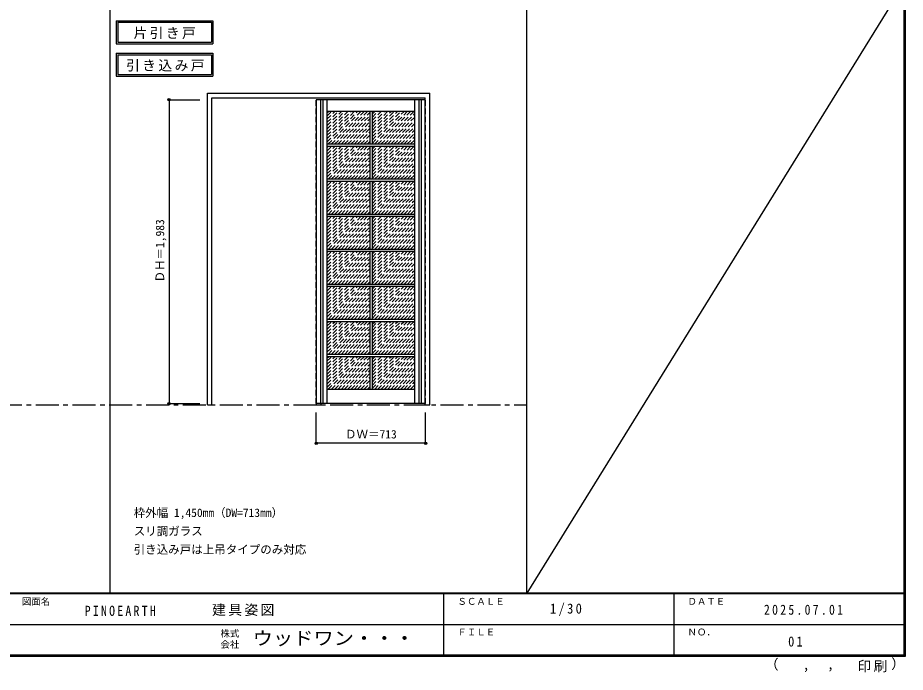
# Model space of a CAD drawing. Units: millimetres, scale not verified. Extents: x -6000 to 5700, y -4307 to 4260.
# Drawn here: x -87 to 5700, y -4307 to -36 of the extents above; entities that cross this region are included whole.
import ezdxf
from ezdxf.enums import TextEntityAlignment as Align

# ---------------------------------------------------------------- set-up
doc = ezdxf.new("R2010")
doc.units = ezdxf.units.MM
doc.header["$LTSCALE"] = 30
doc.header["$PDMODE"] = 32
doc.header["$PDSIZE"] = 15
doc.linetypes.add('CHAIN1', pattern=[8, 5, -1, 1, -1])
doc.linetypes.add('DASHED1', pattern=[1.8, 1.2, -0.6])
for name, color, linetype in [('0-1_通り芯', 7, 'CHAIN1'), ('0-2_扉', 4, 'DASHED1'), ('0-3_仕上げ', 3, 'Continuous'), ('0-4_枠', 3, 'Continuous'), ('0-A_文字', 7, 'Continuous'), ('0-B_寸法', 7, 'Continuous'), ('0-C_ハッチ', 4, 'DASHED1'), ('F-0_補助線', 7, 'Continuous'), ('F-1_枠', 6, 'Continuous'), ('F-A_文字', 7, 'Continuous')]:
    doc.layers.add(name, color=color, linetype=linetype)
doc.styles.add('ＭＳ ゴシック', font='')
doc.styles.get('ＭＳ ゴシック').set_extended_font_data('MS Gothic')

msp = doc.modelspace()

# ---------------------------------------------------------------- linework, layer by layer
at = {"layer": '0-1_通り芯'}
msp.add_line((-5490, -2562.5), (3233.5, -2562.5), dxfattribs=at)
at = {"layer": '0-2_扉', "color": 3, "linetype": 'Continuous'}
for p, q in [((2569.25, -571), (1859.25, -571)), ((1859.25, -571), (1859.25, -2554)), ((2569.25, -2554), (1859.25, -2554))]:
    msp.add_line(p, q, dxfattribs=at)
at = {"layer": '0-2_扉'}
for p, q in [((1859.25, -571), (1859.25, -575)), ((2569.25, -571), (2572.25, -571))]:
    msp.add_line(p, q, dxfattribs=at)
msp.add_lwpolyline([(2569.25, -2554), (2572.25, -2554), (2572.25, -571)], dxfattribs=at)
at = {"layer": '0-3_仕上げ'}
for p, q in [((1886.75, -571), (1886.75, -2554)), ((1901.75, -571), (1901.75, -2554)), ((2529.75, -2554), (2529.75, -571)), ((2544.75, -2554), (2544.75, -571)), ((2208.25, -647), (2208.25, -861.5)), ((2223.25, -647), (2223.25, -861.5)), ((2502.25, -861.5), (1929.25, -861.5)), ((2502.25, -876.5), (1929.25, -876.5)), ((2208.25, -876.5), (2208.25, -1090)), ((2223.25, -876.5), (2223.25, -1090)), ((2502.25, -1090), (1929.25, -1090)), ((2502.25, -1105), (1929.25, -1105)), ((2208.25, -1105), (2208.25, -1318.5)), ((2223.25, -1105), (2223.25, -1318.5)), ((2502.25, -1318.5), (1929.25, -1318.5)), ((2502.25, -1333.5), (1929.25, -1333.5)), ((2208.25, -1333.5), (2208.25, -1547)), ((2223.25, -1333.5), (2223.25, -1547)), ((2502.25, -1547), (1929.25, -1547)), ((2502.25, -1562), (1929.25, -1562)), ((2208.25, -1562), (2208.25, -1775.5)), ((2223.25, -1562), (2223.25, -1775.5)), ((2502.25, -1775.5), (1929.25, -1775.5)), ((2502.25, -1790.5), (1929.25, -1790.5)), ((2208.25, -1790.5), (2208.25, -2004)), ((2223.25, -1790.5), (2223.25, -2004)), ((2502.25, -2004), (1929.25, -2004)), ((2502.25, -2019), (1929.25, -2019)), ((2208.25, -2019), (2208.25, -2232.5)), ((2223.25, -2019), (2223.25, -2232.5)), ((2502.25, -2232.5), (1929.25, -2232.5)), ((2502.25, -2247.5), (1929.25, -2247.5)), ((2208.25, -2247.5), (2208.25, -2462)), ((2223.25, -2247.5), (2223.25, -2462))]:
    msp.add_line(p, q, dxfattribs=at)
at = {"layer": '0-3_仕上げ', "color": 7}
for p, q in [((1929.25, -571), (1929.25, -2554)), ((2502.25, -2554), (2502.25, -571)), ((2502.25, -647), (1929.25, -647)), ((2502.25, -2462), (1929.25, -2462))]:
    msp.add_line(p, q, dxfattribs=at)
at = {"layer": '0-4_枠'}
for p, q in [((1149.25, -2562.5), (1149.25, -527.5)), ((1149.25, -527.5), (2599.25, -527.5)), ((1179.25, -557.5), (2569.25, -557.5)), ((1179.25, -2562.5), (1179.25, -557.5)), ((2569.25, -2562.5), (2569.25, -557.5)), ((2599.25, -2562.5), (2599.25, -527.5)), ((1149.25, -2562.5), (1179.25, -2562.5)), ((1859.25, -2554), (1859.25, -2562.5)), ((1859.25, -2562.5), (1889.25, -2562.5)), ((1889.25, -2554), (1889.25, -2562.5)), ((2569.25, -2562.5), (2599.25, -2562.5))]:
    msp.add_line(p, q, dxfattribs=at)
at = {"layer": '0-4_枠', "color": 4, "linetype": 'DASHED1'}
for p, q in [((1859.25, -2554), (1859.25, -557.5)), ((1889.25, -2554), (1889.25, -557.5))]:
    msp.add_line(p, q, dxfattribs=at)
at = {"layer": '0-A_文字'}
for p, q in [((555, -55.5), (555, -205.5)), ((565, -65.5), (565, -195.5)), ((565, -65.5), (1176.03, -65.5)), ((1176.03, -65.5), (1176.03, -195.5)), ((555, -205.5), (1186.03, -205.5)), ((565, -195.5), (1176.03, -195.5)), ((555, -266.97), (555, -416.97)), ((565, -276.97), (565, -406.97)), ((565, -276.97), (1176.03, -276.97)), ((1176.03, -276.97), (1176.03, -406.97)), ((555, -416.97), (1186.03, -416.97)), ((565, -406.97), (1176.03, -406.97))]:
    msp.add_line(p, q, dxfattribs=at)
for points in [[(555, -55.5), (1186.03, -55.5), (1186.03, -205.5)], [(555, -266.97), (1186.03, -266.97), (1186.03, -416.97)]]:
    msp.add_lwpolyline(points, dxfattribs=at)
at = {"layer": '0-B_寸法', "color": 4}
for p, q in [((899.25, -571), (899.25, -2554)), ((899.25, -571), (1099.25, -571)), ((899.25, -2554), (1099.25, -2554)), ((2572.25, -2812.5), (2572.25, -2612.5))]:
    msp.add_line(p, q, dxfattribs=at)
msp.add_lwpolyline([(2572.25, -2812.5), (1859.25, -2812.5), (1859.25, -2612.5)], dxfattribs=at)
at = {"layer": '0-B_寸法'}
for p in [(899.25, -571), (899.25, -2554), (1859.25, -2812.5), (2572.25, -2812.5)]:
    msp.add_point(p, dxfattribs=at)
at = {"layer": '0-C_ハッチ'}
for p, q in [((1929.25, -656.08), (1938.33, -647)), ((1929.25, -847), (2129.25, -647)), ((1929.25, -825.79), (2108.04, -647)), ((1929.25, -804.57), (2086.82, -647)), ((1929.25, -783.36), (2065.61, -647)), ((1929.25, -762.15), (2044.4, -647)), ((1929.25, -740.93), (2023.18, -647)), ((1929.25, -719.72), (2001.97, -647)), ((1929.25, -698.51), (1980.76, -647)), ((1929.25, -677.29), (1959.54, -647)), ((1935.96, -861.5), (2150.46, -647)), ((1957.18, -861.5), (2171.68, -647)), ((1978.39, -861.5), (2192.89, -647)), ((1999.6, -861.5), (2208.25, -652.85)), ((2020.82, -861.5), (2208.25, -674.07)), ((2223.25, -855.65), (2431.9, -647)), ((2223.25, -834.43), (2410.68, -647)), ((2223.25, -813.22), (2389.47, -647)), ((2223.25, -792.01), (2368.26, -647)), ((2223.25, -770.79), (2347.04, -647)), ((2223.25, -749.58), (2325.83, -647)), ((2223.25, -728.37), (2304.62, -647)), ((2223.25, -707.15), (2283.4, -647)), ((2223.25, -685.94), (2262.19, -647)), ((2223.25, -664.73), (2240.98, -647)), ((2238.61, -861.5), (2453.11, -647)), ((2259.82, -861.5), (2474.32, -647)), ((2281.04, -861.5), (2495.54, -647)), ((2302.25, -861.5), (2502.25, -661.5)), ((2323.46, -861.5), (2502.25, -682.71)), ((2042.03, -861.5), (2208.25, -695.28)), ((2063.24, -861.5), (2208.25, -716.49)), ((2084.46, -861.5), (2208.25, -737.71)), ((2344.68, -861.5), (2502.25, -703.93)), ((2365.89, -861.5), (2502.25, -725.14)), ((2387.1, -861.5), (2502.25, -746.35)), ((2105.67, -861.5), (2208.25, -758.92)), ((2126.88, -861.5), (2208.25, -780.13)), ((2148.1, -861.5), (2208.25, -801.35)), ((2408.32, -861.5), (2502.25, -767.57)), ((2429.53, -861.5), (2502.25, -788.78)), ((2450.74, -861.5), (2502.25, -809.99)), ((2169.31, -861.5), (2208.25, -822.56)), ((2190.52, -861.5), (2208.25, -843.77)), ((2471.96, -861.5), (2502.25, -831.21)), ((2493.17, -861.5), (2502.25, -852.42)), ((1929.25, -1076), (2128.75, -876.5)), ((1929.25, -1054.79), (2107.54, -876.5)), ((1929.25, -1033.57), (2086.32, -876.5)), ((1929.25, -1012.36), (2065.11, -876.5)), ((1929.25, -991.15), (2043.9, -876.5)), ((1929.25, -969.93), (2022.68, -876.5)), ((1929.25, -948.72), (2001.47, -876.5)), ((1929.25, -927.51), (1980.26, -876.5)), ((1929.25, -906.29), (1959.04, -876.5)), ((1929.25, -885.08), (1937.83, -876.5)), ((1936.46, -1090), (2149.96, -876.5)), ((1957.68, -1090), (2171.18, -876.5)), ((1978.89, -1090), (2192.39, -876.5)), ((2000.1, -1090), (2208.25, -881.85)), ((2021.32, -1090), (2208.25, -903.07)), ((2042.53, -1090), (2208.25, -924.28)), ((2223.25, -1084.65), (2431.4, -876.5)), ((2223.25, -1063.43), (2410.18, -876.5)), ((2223.25, -1042.22), (2388.97, -876.5)), ((2223.25, -1021.01), (2367.76, -876.5)), ((2223.25, -999.79), (2346.54, -876.5)), ((2223.25, -978.58), (2325.33, -876.5)), ((2223.25, -957.37), (2304.12, -876.5)), ((2223.25, -936.15), (2282.9, -876.5)), ((2223.25, -914.94), (2261.69, -876.5)), ((2223.25, -893.73), (2240.48, -876.5)), ((2239.11, -1090), (2452.61, -876.5)), ((2260.32, -1090), (2473.82, -876.5)), ((2281.54, -1090), (2495.04, -876.5)), ((2302.75, -1090), (2502.25, -890.5)), ((2323.96, -1090), (2502.25, -911.71)), ((2063.74, -1090), (2208.25, -945.49)), ((2084.96, -1090), (2208.25, -966.71)), ((2345.18, -1090), (2502.25, -932.93)), ((2366.39, -1090), (2502.25, -954.14)), ((2387.6, -1090), (2502.25, -975.35)), ((2106.17, -1090), (2208.25, -987.92)), ((2127.38, -1090), (2208.25, -1009.13)), ((2148.6, -1090), (2208.25, -1030.35)), ((2408.82, -1090), (2502.25, -996.57)), ((2430.03, -1090), (2502.25, -1017.78)), ((2451.24, -1090), (2502.25, -1038.99)), ((2169.81, -1090), (2208.25, -1051.56)), ((2191.02, -1090), (2208.25, -1072.77)), ((2472.46, -1090), (2502.25, -1060.21)), ((2493.67, -1090), (2502.25, -1081.42)), ((1929.25, -1304.5), (2128.75, -1105)), ((1929.25, -1283.29), (2107.54, -1105)), ((1929.25, -1262.07), (2086.32, -1105)), ((1929.25, -1240.86), (2065.11, -1105)), ((1929.25, -1219.65), (2043.9, -1105)), ((1929.25, -1198.43), (2022.68, -1105)), ((1929.25, -1177.22), (2001.47, -1105)), ((1929.25, -1156.01), (1980.26, -1105)), ((1929.25, -1134.79), (1959.04, -1105)), ((1929.25, -1113.58), (1937.83, -1105)), ((1936.46, -1318.5), (2149.96, -1105)), ((1957.68, -1318.5), (2171.18, -1105)), ((1978.89, -1318.5), (2192.39, -1105)), ((2000.1, -1318.5), (2208.25, -1110.35)), ((2021.32, -1318.5), (2208.25, -1131.57)), ((2042.53, -1318.5), (2208.25, -1152.78)), ((2223.25, -1313.15), (2431.4, -1105)), ((2223.25, -1291.93), (2410.18, -1105)), ((2223.25, -1270.72), (2388.97, -1105)), ((2223.25, -1249.51), (2367.76, -1105)), ((2223.25, -1228.29), (2346.54, -1105)), ((2223.25, -1207.08), (2325.33, -1105)), ((2223.25, -1185.87), (2304.12, -1105)), ((2223.25, -1164.65), (2282.9, -1105)), ((2223.25, -1143.44), (2261.69, -1105)), ((2223.25, -1122.23), (2240.48, -1105)), ((2239.11, -1318.5), (2452.61, -1105)), ((2260.32, -1318.5), (2473.82, -1105)), ((2281.54, -1318.5), (2495.04, -1105)), ((2302.75, -1318.5), (2502.25, -1119)), ((2323.96, -1318.5), (2502.25, -1140.21)), ((2063.74, -1318.5), (2208.25, -1173.99)), ((2084.96, -1318.5), (2208.25, -1195.21)), ((2345.18, -1318.5), (2502.25, -1161.43)), ((2366.39, -1318.5), (2502.25, -1182.64)), ((2387.6, -1318.5), (2502.25, -1203.85)), ((2106.17, -1318.5), (2208.25, -1216.42)), ((2127.38, -1318.5), (2208.25, -1237.63)), ((2148.6, -1318.5), (2208.25, -1258.85)), ((2408.82, -1318.5), (2502.25, -1225.07)), ((2430.03, -1318.5), (2502.25, -1246.28)), ((2451.24, -1318.5), (2502.25, -1267.49)), ((2169.81, -1318.5), (2208.25, -1280.06)), ((2191.02, -1318.5), (2208.25, -1301.27)), ((2472.46, -1318.5), (2502.25, -1288.71)), ((2493.67, -1318.5), (2502.25, -1309.92)), ((1929.25, -1533), (2128.75, -1333.5)), ((1929.25, -1511.79), (2107.54, -1333.5)), ((1929.25, -1490.57), (2086.32, -1333.5)), ((1929.25, -1469.36), (2065.11, -1333.5)), ((1929.25, -1448.15), (2043.9, -1333.5)), ((1929.25, -1426.93), (2022.68, -1333.5)), ((1929.25, -1405.72), (2001.47, -1333.5)), ((1929.25, -1384.51), (1980.26, -1333.5)), ((1929.25, -1363.29), (1959.04, -1333.5)), ((1929.25, -1342.08), (1937.83, -1333.5)), ((1936.46, -1547), (2149.96, -1333.5)), ((1957.68, -1547), (2171.18, -1333.5)), ((1978.89, -1547), (2192.39, -1333.5)), ((2000.1, -1547), (2208.25, -1338.85)), ((2021.32, -1547), (2208.25, -1360.07)), ((2042.53, -1547), (2208.25, -1381.28)), ((2223.25, -1541.65), (2431.4, -1333.5)), ((2223.25, -1520.43), (2410.18, -1333.5)), ((2223.25, -1499.22), (2388.97, -1333.5)), ((2223.25, -1478.01), (2367.76, -1333.5)), ((2223.25, -1456.79), (2346.54, -1333.5)), ((2223.25, -1435.58), (2325.33, -1333.5)), ((2223.25, -1414.37), (2304.12, -1333.5)), ((2223.25, -1393.15), (2282.9, -1333.5)), ((2223.25, -1371.94), (2261.69, -1333.5)), ((2223.25, -1350.73), (2240.48, -1333.5)), ((2239.11, -1547), (2452.61, -1333.5)), ((2260.32, -1547), (2473.82, -1333.5)), ((2281.54, -1547), (2495.04, -1333.5)), ((2302.75, -1547), (2502.25, -1347.5)), ((2323.96, -1547), (2502.25, -1368.71)), ((2063.74, -1547), (2208.25, -1402.49)), ((2084.96, -1547), (2208.25, -1423.71)), ((2106.17, -1547), (2208.25, -1444.92)), ((2345.18, -1547), (2502.25, -1389.93)), ((2366.39, -1547), (2502.25, -1411.14)), ((2387.6, -1547), (2502.25, -1432.35)), ((2127.38, -1547), (2208.25, -1466.13)), ((2148.6, -1547), (2208.25, -1487.35)), ((2408.82, -1547), (2502.25, -1453.57)), ((2430.03, -1547), (2502.25, -1474.78)), ((2451.24, -1547), (2502.25, -1495.99)), ((1929.25, -1761.5), (2128.75, -1562)), ((1929.25, -1740.29), (2107.54, -1562)), ((1929.25, -1719.07), (2086.32, -1562)), ((1929.25, -1697.86), (2065.11, -1562)), ((1929.25, -1676.65), (2043.9, -1562)), ((1929.25, -1655.43), (2022.68, -1562)), ((1929.25, -1634.22), (2001.47, -1562)), ((1929.25, -1613.01), (1980.26, -1562)), ((1929.25, -1591.79), (1959.04, -1562)), ((1929.25, -1570.58), (1937.83, -1562)), ((1936.46, -1775.5), (2149.96, -1562)), ((1957.68, -1775.5), (2171.18, -1562)), ((1978.89, -1775.5), (2192.39, -1562)), ((2169.81, -1547), (2208.25, -1508.56)), ((2191.02, -1547), (2208.25, -1529.77)), ((2223.25, -1770.15), (2431.4, -1562)), ((2223.25, -1748.93), (2410.18, -1562)), ((2223.25, -1727.72), (2388.97, -1562)), ((2223.25, -1706.51), (2367.76, -1562)), ((2223.25, -1685.29), (2346.54, -1562)), ((2223.25, -1664.08), (2325.33, -1562)), ((2223.25, -1642.87), (2304.12, -1562)), ((2223.25, -1621.65), (2282.9, -1562)), ((2223.25, -1600.44), (2261.69, -1562)), ((2223.25, -1579.23), (2240.48, -1562)), ((2239.11, -1775.5), (2452.61, -1562)), ((2260.32, -1775.5), (2473.82, -1562)), ((2281.54, -1775.5), (2495.04, -1562)), ((2472.46, -1547), (2502.25, -1517.21)), ((2493.67, -1547), (2502.25, -1538.42)), ((2000.1, -1775.5), (2208.25, -1567.35)), ((2021.32, -1775.5), (2208.25, -1588.57)), ((2042.53, -1775.5), (2208.25, -1609.78)), ((2302.75, -1775.5), (2502.25, -1576)), ((2323.96, -1775.5), (2502.25, -1597.21)), ((2345.18, -1775.5), (2502.25, -1618.43)), ((2063.74, -1775.5), (2208.25, -1630.99)), ((2084.96, -1775.5), (2208.25, -1652.21)), ((2106.17, -1775.5), (2208.25, -1673.42)), ((2366.39, -1775.5), (2502.25, -1639.64)), ((2387.6, -1775.5), (2502.25, -1660.85)), ((2127.38, -1775.5), (2208.25, -1694.63)), ((2148.6, -1775.5), (2208.25, -1715.85)), ((2408.82, -1775.5), (2502.25, -1682.07)), ((2430.03, -1775.5), (2502.25, -1703.28)), ((2451.24, -1775.5), (2502.25, -1724.49)), ((1929.25, -1990), (2128.75, -1790.5)), ((1929.25, -1968.79), (2107.54, -1790.5)), ((1929.25, -1947.57), (2086.32, -1790.5)), ((1929.25, -1926.36), (2065.11, -1790.5)), ((1929.25, -1905.15), (2043.9, -1790.5)), ((1929.25, -1883.93), (2022.68, -1790.5)), ((1929.25, -1862.72), (2001.47, -1790.5)), ((1929.25, -1841.51), (1980.26, -1790.5)), ((1929.25, -1820.29), (1959.04, -1790.5)), ((1929.25, -1799.08), (1937.83, -1790.5)), ((1936.46, -2004), (2149.96, -1790.5)), ((1957.68, -2004), (2171.18, -1790.5)), ((1978.89, -2004), (2192.39, -1790.5)), ((2169.81, -1775.5), (2208.25, -1737.06)), ((2191.02, -1775.5), (2208.25, -1758.27)), ((2223.25, -1998.65), (2431.4, -1790.5)), ((2223.25, -1977.43), (2410.18, -1790.5)), ((2223.25, -1956.22), (2388.97, -1790.5)), ((2223.25, -1935.01), (2367.76, -1790.5)), ((2223.25, -1913.79), (2346.54, -1790.5)), ((2223.25, -1892.58), (2325.33, -1790.5)), ((2223.25, -1871.37), (2304.12, -1790.5)), ((2223.25, -1850.15), (2282.9, -1790.5)), ((2223.25, -1828.94), (2261.69, -1790.5)), ((2223.25, -1807.73), (2240.48, -1790.5)), ((2239.11, -2004), (2452.61, -1790.5)), ((2260.32, -2004), (2473.82, -1790.5)), ((2281.54, -2004), (2495.04, -1790.5)), ((2472.46, -1775.5), (2502.25, -1745.71)), ((2493.67, -1775.5), (2502.25, -1766.92)), ((2000.1, -2004), (2208.25, -1795.85)), ((2021.32, -2004), (2208.25, -1817.07)), ((2042.53, -2004), (2208.25, -1838.28)), ((2302.75, -2004), (2502.25, -1804.5)), ((2323.96, -2004), (2502.25, -1825.71)), ((2345.18, -2004), (2502.25, -1846.93)), ((2063.74, -2004), (2208.25, -1859.49)), ((2084.96, -2004), (2208.25, -1880.71)), ((2106.17, -2004), (2208.25, -1901.92)), ((2366.39, -2004), (2502.25, -1868.14)), ((2387.6, -2004), (2502.25, -1889.35)), ((2127.38, -2004), (2208.25, -1923.13)), ((2148.6, -2004), (2208.25, -1944.35)), ((2169.81, -2004), (2208.25, -1965.56)), ((2408.82, -2004), (2502.25, -1910.57)), ((2430.03, -2004), (2502.25, -1931.78)), ((2451.24, -2004), (2502.25, -1952.99)), ((1929.25, -2218.5), (2128.75, -2019)), ((1929.25, -2197.29), (2107.54, -2019)), ((1929.25, -2176.07), (2086.32, -2019)), ((1929.25, -2154.86), (2065.11, -2019)), ((1929.25, -2133.65), (2043.9, -2019)), ((1929.25, -2112.43), (2022.68, -2019)), ((1929.25, -2091.22), (2001.47, -2019)), ((1929.25, -2070.01), (1980.26, -2019)), ((1929.25, -2048.79), (1959.04, -2019)), ((1929.25, -2027.58), (1937.83, -2019)), ((1936.46, -2232.5), (2149.96, -2019)), ((1957.68, -2232.5), (2171.18, -2019)), ((1978.89, -2232.5), (2192.39, -2019)), ((2000.1, -2232.5), (2208.25, -2024.35)), ((2191.02, -2004), (2208.25, -1986.77)), ((2223.25, -2227.15), (2431.4, -2019)), ((2223.25, -2205.93), (2410.18, -2019)), ((2223.25, -2184.72), (2388.97, -2019)), ((2223.25, -2163.51), (2367.76, -2019)), ((2223.25, -2142.29), (2346.54, -2019)), ((2223.25, -2121.08), (2325.33, -2019)), ((2223.25, -2099.87), (2304.12, -2019)), ((2223.25, -2078.65), (2282.9, -2019)), ((2223.25, -2057.44), (2261.69, -2019)), ((2223.25, -2036.23), (2240.48, -2019)), ((2239.11, -2232.5), (2452.61, -2019)), ((2260.32, -2232.5), (2473.82, -2019)), ((2281.54, -2232.5), (2495.04, -2019)), ((2472.46, -2004), (2502.25, -1974.21)), ((2493.67, -2004), (2502.25, -1995.42)), ((2021.32, -2232.5), (2208.25, -2045.57)), ((2042.53, -2232.5), (2208.25, -2066.78)), ((2302.75, -2232.5), (2502.25, -2033)), ((2323.96, -2232.5), (2502.25, -2054.21)), ((2345.18, -2232.5), (2502.25, -2075.43)), ((2063.74, -2232.5), (2208.25, -2087.99)), ((2084.96, -2232.5), (2208.25, -2109.21)), ((2106.17, -2232.5), (2208.25, -2130.42)), ((2366.39, -2232.5), (2502.25, -2096.64)), ((2387.6, -2232.5), (2502.25, -2117.85)), ((2408.82, -2232.5), (2502.25, -2139.07)), ((2127.38, -2232.5), (2208.25, -2151.63)), ((2148.6, -2232.5), (2208.25, -2172.85)), ((2169.81, -2232.5), (2208.25, -2194.06)), ((2430.03, -2232.5), (2502.25, -2160.28)), ((2451.24, -2232.5), (2502.25, -2181.49)), ((1929.25, -2447.5), (2129.25, -2247.5)), ((1929.25, -2426.29), (2108.04, -2247.5)), ((1929.25, -2405.07), (2086.82, -2247.5)), ((1929.25, -2383.86), (2065.61, -2247.5)), ((1929.25, -2362.65), (2044.4, -2247.5)), ((1929.25, -2341.43), (2023.18, -2247.5)), ((1929.25, -2320.22), (2001.97, -2247.5)), ((1929.25, -2299.01), (1980.76, -2247.5)), ((1929.25, -2277.79), (1959.54, -2247.5)), ((1929.25, -2256.58), (1938.33, -2247.5)), ((1935.96, -2462), (2150.46, -2247.5)), ((1957.18, -2462), (2171.68, -2247.5)), ((1978.39, -2462), (2192.89, -2247.5)), ((1999.6, -2462), (2208.25, -2253.35)), ((2191.02, -2232.5), (2208.25, -2215.27)), ((2223.25, -2456.15), (2431.9, -2247.5)), ((2223.25, -2434.93), (2410.68, -2247.5)), ((2223.25, -2413.72), (2389.47, -2247.5)), ((2223.25, -2392.51), (2368.26, -2247.5)), ((2223.25, -2371.29), (2347.04, -2247.5)), ((2223.25, -2350.08), (2325.83, -2247.5)), ((2223.25, -2328.87), (2304.62, -2247.5)), ((2223.25, -2307.65), (2283.4, -2247.5)), ((2223.25, -2286.44), (2262.19, -2247.5)), ((2223.25, -2265.23), (2240.98, -2247.5)), ((2238.61, -2462), (2453.11, -2247.5)), ((2259.82, -2462), (2474.32, -2247.5)), ((2281.04, -2462), (2495.54, -2247.5)), ((2472.46, -2232.5), (2502.25, -2202.71)), ((2493.67, -2232.5), (2502.25, -2223.92)), ((2020.82, -2462), (2208.25, -2274.57)), ((2042.03, -2462), (2208.25, -2295.78)), ((2302.25, -2462), (2502.25, -2262)), ((2323.46, -2462), (2502.25, -2283.21)), ((2344.68, -2462), (2502.25, -2304.43)), ((2063.24, -2462), (2208.25, -2316.99)), ((2084.46, -2462), (2208.25, -2338.21)), ((2105.67, -2462), (2208.25, -2359.42)), ((2365.89, -2462), (2502.25, -2325.64)), ((2387.1, -2462), (2502.25, -2346.85)), ((2408.32, -2462), (2502.25, -2368.07)), ((2126.88, -2462), (2208.25, -2380.63)), ((2148.1, -2462), (2208.25, -2401.85)), ((2169.31, -2462), (2208.25, -2423.06)), ((2429.53, -2462), (2502.25, -2389.28)), ((2450.74, -2462), (2502.25, -2410.49)), ((2190.52, -2462), (2208.25, -2444.27)), ((2471.96, -2462), (2502.25, -2431.71)), ((2493.17, -2462), (2502.25, -2452.92))]:
    msp.add_line(p, q, dxfattribs=at)
at = {"layer": 'F-0_補助線'}
msp.add_line((5690, 184.5), (3233.5, -3790), dxfattribs=at)
at = {"layer": 'F-1_枠'}
for p, q in [((515, -3790), (515, 4175)), ((3233.5, -3790), (3233.5, 4175)), ((5690, 4175), (5690, -4205)), ((5695, 4175), (5695, -4205)), ((5700, 4175), (5700, -4205)), ((5700, -3790), (-6000, -3790)), ((5700, -3795), (-6000, -3795)), ((2690, -3795), (2690, -4195)), ((4190, -3795), (4190, -4195)), ((-150, -3995), (5690, -3995.01)), ((5700, -4195), (-6000, -4195)), ((5700, -4200), (-6000, -4200)), ((5700, -4205), (-6000, -4205))]:
    msp.add_line(p, q, dxfattribs=at)

# ---------------------------------------------------------------- texts
at = {"layer": '0-A_文字', "style": 'ＭＳ ゴシック'}
for s, p in [('枠外幅 1,450mm（DW=713mm）', (669.25, -3310)), ('スリ調ガラス', (669.25, -3430)), ('引き込み戸は上吊タイプのみ対応', (669.25, -3550))]:
    msp.add_text(s, height=54.99, dxfattribs=at).set_placement(p, align=Align.BOTTOM_LEFT)
at = {"layer": '0-A_文字', "char_height": 65.98, "attachment_point": 7, "style": 'ＭＳ ゴシック'}
for s, insert in [('\\T1.17;片引き戸', (668.02, -175.5)), ('\\T1.17;引き込み戸', (619.66, -386.97))]:
    msp.add_mtext(s, dxfattribs=dict(at, insert=insert))
at = {"layer": '0-B_寸法', "style": 'ＭＳ ゴシック'}
msp.add_text('ＤＨ＝1,983', height=54.99, rotation=90, dxfattribs=at).set_placement((884.25, -1762.75), align=Align.BOTTOM_LEFT)
msp.add_text('ＤＷ＝713', height=54.99, dxfattribs=at).set_placement((2047, -2797.5), align=Align.BOTTOM_LEFT)
at = {"layer": 'F-A_文字', "style": 'ＭＳ ゴシック'}
for s, height, p in [('図面名', 43.99, (-60, -3880)), ('ＳＣＡＬＥ', 43.99, (2780, -3880)), ('ＤＡＴＥ', 43.99, (4280, -3880)), ('株式', 43.99, (1235, -4089)), ('ＦＩＬＥ', 43.99, (2780, -4080)), ('ＮＯ．', 43.99, (4280, -4080)), ('会社', 43.99, (1235, -4161)), ('（', 65.98, (4784.03, -4308.31)), ('）', 65.98, (5608.4, -4304.13)), (',', 65.98, (5031.28, -4308.31)), (',', 65.98, (5190.2, -4305.53))]:
    msp.add_text(s, height=height, dxfattribs=at).set_placement(p, align=Align.BOTTOM_LEFT)
at = {"layer": 'F-A_文字', "style": 'ＭＳ ゴシック', "width": 1.1}
msp.add_text('ウッドワン・・・', height=87.98, dxfattribs=at).set_placement((1445, -4155), align=Align.BOTTOM_LEFT)
at = {"layer": 'F-A_文字', "char_height": 65.98, "attachment_point": 7, "style": 'ＭＳ ゴシック'}
for s, insert in [('\\T1.39;\\W0.85;PINOEARTH', (350, -3940)), ('\\T1.17;建具姿図', (1180.42, -3940)), ('\\T1.38;\\W0.9;1/30', (3383.75, -3940)), ('\\T1.39;\\W0.85;2025.07.01', (4778.75, -3932.5)), ('\\T1.36;\\W0.9;01', (4936.25, -4140)), ('\\T1.17;印刷', (5388.15, -4306.92))]:
    msp.add_mtext(s, dxfattribs=dict(at, insert=insert))

doc.saveas('drawing.dxf')
